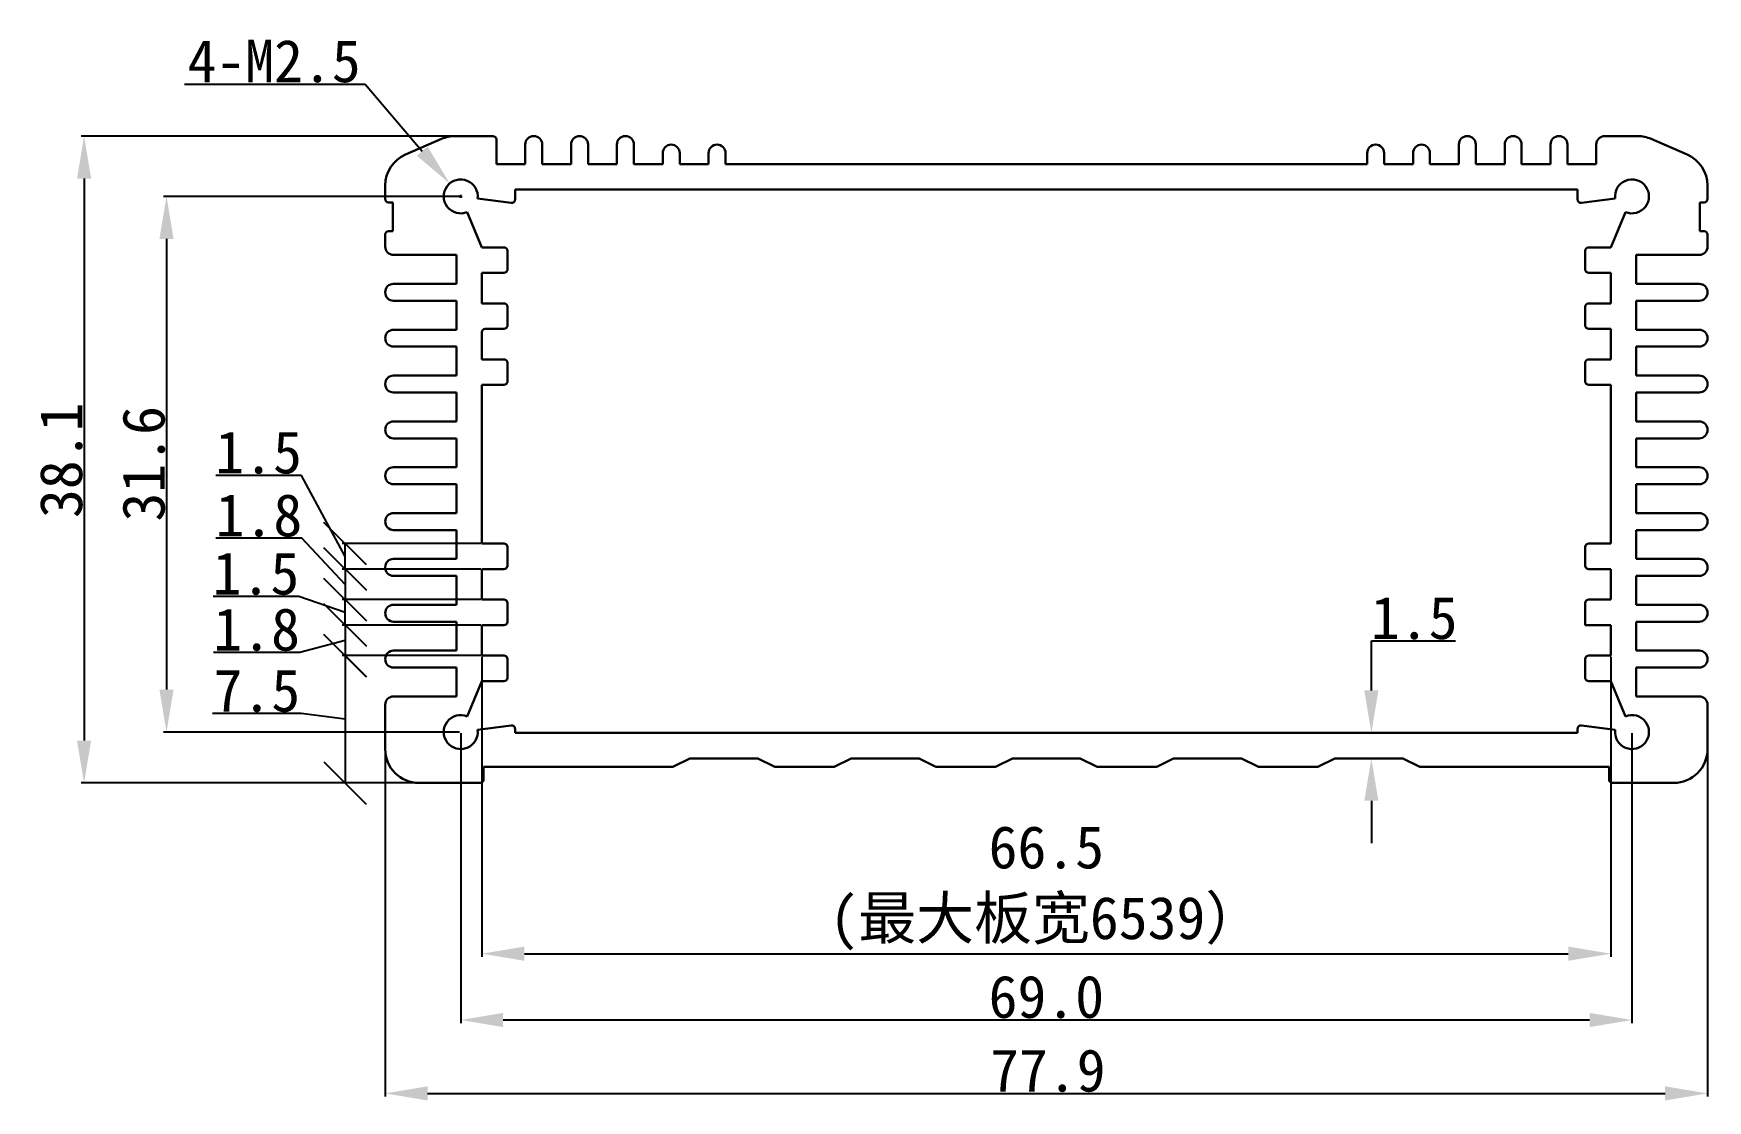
# Model space of a CAD drawing. Header units: inches. Extents: x 524.7 to 623.3, y 351.1 to 413.9.
import ezdxf

# ---------------------------------------------------------------- set-up
doc = ezdxf.new("R2010")
doc.units = ezdxf.units.IN
doc.header["$MEASUREMENT"] = 0
doc.layers.get('0').update_dxf_attribs({"color": 1})
doc.layers.get('Defpoints').update_dxf_attribs({"color": 3})
doc.layers.add('壳体层', color=7, linetype='Continuous', lineweight=30)
doc.layers.add('标注层', color=7, linetype='Continuous')
doc.layers.add('槽宽标注', color=30, linetype='Continuous')
doc.styles.get("Standard").update_dxf_attribs({"font": 'simhei.ttf'})
doc.dimstyles.get("Standard").update_dxf_attribs({"dimtxt": 2.5, "dimasz": 2.5, "dimexe": 0.18, "dimexo": 0.0625, "dimgap": 0.09, "dimtad": 1, "dimtoh": 1, "dimdec": 1, "dimzin": 0, "dimdsep": 46, "dimtxsty": 'Standard', "dimcen": 0.09, "dimadec": 0, "dimazin": 0, "dimtfac": 1, "dimtdec": 1, "dimtofl": 0, "dimtmove": 0, "dimatfit": 3, "dimfxl": 1, "dimtolj": 1, "dimtzin": 0, "dimarcsym": 0})

# ---------------------------------------------------------------- blocks, each defined once
blk = doc.blocks.new('*D86')
at = {"layer": 'Defpoints', "color": 0, "transparency": 16777216}
for p in [(549.554, 407.889), (527.702, 369.789), (547.44, 369.789)]:
    blk.add_point(p, dxfattribs=at)
at = {"layer": '标注层', "color": 0, "lineweight": -2, "transparency": 16777216}
for p, q in [((549.492, 407.889), (527.522, 407.889)), ((527.702, 405.389), (527.702, 372.289)), ((547.378, 369.789), (527.522, 369.789))]:
    blk.add_line(p, q, dxfattribs=at)
at = {"layer": '标注层', "color": 0, "transparency": 16777216}
for points in [[(527.286, 405.389), (528.119, 405.389), (527.702, 407.889)], [(527.286, 372.289), (528.119, 372.289), (527.702, 369.789)]]:
    blk.add_solid(points, dxfattribs=at)
at = {"layer": '标注层', "color": 0, "transparency": 16777216, "insert": (526.362, 388.797), "char_height": 2.5, "attachment_point": 5, "rotation": 90}
blk.add_mtext('\\A1;38.1', dxfattribs=at)
blk = doc.blocks.new('*D87')
at = {"layer": 'Defpoints', "color": 0, "transparency": 16777216}
for p in [(549.242, 405.1), (549.89, 404.339)]:
    blk.add_point(p, dxfattribs=at)
at = {"layer": '标注层', "color": 0, "lineweight": -2, "transparency": 16777216}
for p, q in [((533.622, 410.955), (544.26, 410.955)), ((544.26, 410.955), (547.622, 407.004)), ((549.8, 404.339), (549.98, 404.339)), ((549.89, 404.249), (549.89, 404.429))]:
    blk.add_line(p, q, dxfattribs=at)
at = {"layer": '标注层', "color": 0, "transparency": 16777216}
blk.add_solid([(547.939, 407.274), (547.304, 406.734), (549.242, 405.1)], dxfattribs=at)
at = {"layer": '标注层', "color": 0, "transparency": 16777216, "insert": (538.896, 412.295), "char_height": 2.5, "attachment_point": 5}
blk.add_mtext('\\A1;4-M2.5', dxfattribs=at)
blk = doc.blocks.new('*D88')
at = {"layer": 'Defpoints', "color": 0, "transparency": 16777216}
for p in [(549.89, 404.339), (532.559, 372.789), (549.89, 372.789)]:
    blk.add_point(p, dxfattribs=at)
at = {"layer": '标注层', "color": 0, "lineweight": -2, "transparency": 16777216}
for p, q in [((549.828, 404.339), (532.379, 404.339)), ((532.559, 401.839), (532.559, 375.289)), ((549.828, 372.789), (532.379, 372.789))]:
    blk.add_line(p, q, dxfattribs=at)
at = {"layer": '标注层', "color": 0, "transparency": 16777216}
for points in [[(532.142, 401.839), (532.976, 401.839), (532.559, 404.339)], [(532.142, 375.289), (532.976, 375.289), (532.559, 372.789)]]:
    blk.add_solid(points, dxfattribs=at)
at = {"layer": '标注层', "color": 0, "transparency": 16777216, "insert": (531.219, 388.59), "char_height": 2.5, "attachment_point": 5, "rotation": 90}
blk.add_mtext('\\A1;31.6', dxfattribs=at)
blk = doc.blocks.new('_Oblique')
at = {"color": 0, "linetype": 'ByBlock', "lineweight": -2}
blk.add_line((-0.5, -0.5), (0.5, 0.5), dxfattribs=at)
blk = doc.blocks.new('*D89')
at = {"layer": 'Defpoints', "color": 0, "transparency": 16777216}
for p in [(551.14, 377.289), (543.08, 369.789), (547.44, 369.789)]:
    blk.add_point(p, dxfattribs=at)
at = {"layer": '标注层', "color": 0, "lineweight": -2, "transparency": 16777216}
for p, q in [((551.078, 377.289), (542.9, 377.289)), ((543.08, 377.289), (543.08, 369.789)), ((540.494, 373.879), (535.271, 373.879)), ((543.08, 373.539), (540.494, 373.879)), ((547.378, 369.789), (542.9, 369.789))]:
    blk.add_line(p, q, dxfattribs=at)
at = {"layer": '标注层', "color": 0, "lineweight": -2, "transparency": 16777216, "xscale": 2.5, "yscale": 2.5, "zscale": 2.5}
for p, rotation in [((543.08, 377.289), 90), ((543.08, 369.789), 270)]:
    blk.add_blockref('_Oblique', p, dxfattribs=dict(at, rotation=rotation))
at = {"layer": '标注层', "color": 0, "transparency": 16777216, "insert": (537.883, 375.219), "char_height": 2.5, "attachment_point": 5}
blk.add_mtext('\\A1;7.5', dxfattribs=at)
blk = doc.blocks.new('*D90')
at = {"layer": 'Defpoints', "color": 0, "transparency": 16777216}
for p in [(551.14, 379.089), (543.081, 377.289), (551.14, 377.289)]:
    blk.add_point(p, dxfattribs=at)
at = {"layer": '标注层', "color": 0, "lineweight": -2, "transparency": 16777216}
for p, q in [((551.078, 379.089), (542.901, 379.089)), ((543.081, 379.089), (543.081, 377.289)), ((543.081, 378.189), (540.404, 377.481)), ((540.404, 377.481), (535.336, 377.481)), ((551.078, 377.289), (542.901, 377.289))]:
    blk.add_line(p, q, dxfattribs=at)
at = {"layer": '标注层', "color": 0, "lineweight": -2, "transparency": 16777216, "xscale": 2.5, "yscale": 2.5, "zscale": 2.5}
for p, rotation in [((543.081, 379.089), 90), ((543.081, 377.289), 270)]:
    blk.add_blockref('_Oblique', p, dxfattribs=dict(at, rotation=rotation))
at = {"layer": '标注层', "color": 0, "transparency": 16777216, "insert": (537.87, 378.821), "char_height": 2.5, "attachment_point": 5}
blk.add_mtext('\\A1;1.8', dxfattribs=at)
blk = doc.blocks.new('*D91')
at = {"layer": 'Defpoints', "color": 0, "transparency": 16777216}
for p in [(543.081, 380.589), (551.14, 380.589), (551.14, 379.089)]:
    blk.add_point(p, dxfattribs=at)
at = {"layer": '标注层', "color": 0, "lineweight": -2, "transparency": 16777216}
for p, q in [((540.356, 380.779), (535.302, 380.779)), ((543.081, 379.839), (540.356, 380.779)), ((551.078, 380.589), (542.901, 380.589)), ((543.081, 379.089), (543.081, 380.589)), ((551.078, 379.089), (542.901, 379.089))]:
    blk.add_line(p, q, dxfattribs=at)
at = {"layer": '标注层', "color": 0, "lineweight": -2, "transparency": 16777216, "xscale": 2.5, "yscale": 2.5, "zscale": 2.5}
for p, rotation in [((543.081, 380.589), 90), ((543.081, 379.089), 270)]:
    blk.add_blockref('_Oblique', p, dxfattribs=dict(at, rotation=rotation))
at = {"layer": '标注层', "color": 0, "transparency": 16777216, "insert": (537.829, 382.119), "char_height": 2.5, "attachment_point": 5}
blk.add_mtext('\\A1;1.5', dxfattribs=at)
blk = doc.blocks.new('*D92')
at = {"layer": 'Defpoints', "color": 0, "transparency": 16777216}
for p in [(551.14, 382.389), (543.081, 380.589), (551.14, 380.589)]:
    blk.add_point(p, dxfattribs=at)
at = {"layer": '标注层', "color": 0, "lineweight": -2, "transparency": 16777216}
for p, q in [((540.538, 384.203), (535.47, 384.203)), ((543.081, 381.489), (540.538, 384.203)), ((551.078, 382.389), (542.901, 382.389)), ((543.081, 382.389), (543.081, 380.589)), ((551.078, 380.589), (542.901, 380.589))]:
    blk.add_line(p, q, dxfattribs=at)
at = {"layer": '标注层', "color": 0, "lineweight": -2, "transparency": 16777216, "xscale": 2.5, "yscale": 2.5, "zscale": 2.5}
for p, rotation in [((543.081, 382.389), 90), ((543.081, 380.589), 270)]:
    blk.add_blockref('_Oblique', p, dxfattribs=dict(at, rotation=rotation))
at = {"layer": '标注层', "color": 0, "transparency": 16777216, "insert": (538.004, 385.543), "char_height": 2.5, "attachment_point": 5}
blk.add_mtext('\\A1;1.8', dxfattribs=at)
blk = doc.blocks.new('*D93')
at = {"layer": 'Defpoints', "color": 0, "transparency": 16777216}
for p in [(543.081, 383.889), (551.14, 383.889), (551.14, 382.389)]:
    blk.add_point(p, dxfattribs=at)
at = {"layer": '标注层', "color": 0, "lineweight": -2, "transparency": 16777216}
for p, q in [((540.512, 387.909), (535.458, 387.909)), ((543.081, 383.139), (540.512, 387.909)), ((551.078, 383.889), (542.901, 383.889)), ((543.081, 382.389), (543.081, 383.889)), ((551.078, 382.389), (542.901, 382.389))]:
    blk.add_line(p, q, dxfattribs=at)
at = {"layer": '标注层', "color": 0, "lineweight": -2, "transparency": 16777216, "xscale": 2.5, "yscale": 2.5, "zscale": 2.5}
for p, rotation in [((543.081, 383.889), 90), ((543.081, 382.389), 270)]:
    blk.add_blockref('_Oblique', p, dxfattribs=dict(at, rotation=rotation))
at = {"layer": '标注层', "color": 0, "transparency": 16777216, "insert": (537.985, 389.249), "char_height": 2.5, "attachment_point": 5}
blk.add_mtext('\\A1;1.5', dxfattribs=at)
blk = doc.blocks.new('*D94')
at = {"layer": 'Defpoints', "color": 0, "transparency": 16777216}
for p in [(545.44, 371.789), (623.34, 371.789), (623.34, 351.503)]:
    blk.add_point(p, dxfattribs=at)
at = {"layer": '标注层', "color": 0, "lineweight": -2, "transparency": 16777216}
for p, q in [((545.44, 371.726), (545.44, 351.323)), ((623.34, 371.726), (623.34, 351.323)), ((547.94, 351.503), (620.84, 351.503))]:
    blk.add_line(p, q, dxfattribs=at)
at = {"layer": '标注层', "color": 0, "transparency": 16777216}
for points in [[(547.94, 351.92), (547.94, 351.087), (545.44, 351.503)], [(620.84, 351.92), (620.84, 351.087), (623.34, 351.503)]]:
    blk.add_solid(points, dxfattribs=at)
at = {"layer": '标注层', "color": 0, "transparency": 16777216, "insert": (584.478, 352.843), "char_height": 2.5, "attachment_point": 5}
blk.add_mtext('\\A1;77.9', dxfattribs=at)
blk = doc.blocks.new('*D95')
at = {"layer": 'Defpoints', "color": 0, "transparency": 16777216}
for p in [(549.89, 372.789), (618.89, 372.789), (618.89, 355.829)]:
    blk.add_point(p, dxfattribs=at)
at = {"layer": '标注层', "color": 0, "lineweight": -2, "transparency": 16777216}
for p, q in [((549.89, 372.726), (549.89, 355.649)), ((618.89, 372.726), (618.89, 355.649)), ((552.39, 355.829), (616.39, 355.829))]:
    blk.add_line(p, q, dxfattribs=at)
at = {"layer": '标注层', "color": 0, "transparency": 16777216}
for points in [[(552.39, 356.246), (552.39, 355.413), (549.89, 355.829)], [(616.39, 356.246), (616.39, 355.413), (618.89, 355.829)]]:
    blk.add_solid(points, dxfattribs=at)
at = {"layer": '标注层', "color": 0, "transparency": 16777216, "insert": (584.39, 357.183), "char_height": 2.5, "attachment_point": 5}
blk.add_mtext('\\A1;69.0', dxfattribs=at)
blk = doc.blocks.new('*D96')
at = {"layer": 'Defpoints', "color": 0, "transparency": 16777216}
for p in [(551.14, 377.289), (617.64, 377.289), (617.64, 359.734)]:
    blk.add_point(p, dxfattribs=at)
at = {"layer": '槽宽标注', "color": 0, "lineweight": -2, "transparency": 16777216}
for p, q in [((551.14, 377.226), (551.14, 359.554)), ((617.64, 377.226), (617.64, 359.554)), ((553.64, 359.734), (615.14, 359.734))]:
    blk.add_line(p, q, dxfattribs=at)
at = {"layer": '槽宽标注', "color": 0, "transparency": 16777216}
for points in [[(553.64, 360.151), (553.64, 359.318), (551.14, 359.734)], [(615.14, 360.151), (615.14, 359.318), (617.64, 359.734)]]:
    blk.add_solid(points, dxfattribs=at)
at = {"layer": '槽宽标注', "color": 0, "transparency": 16777216, "insert": (584.39, 363.593), "char_height": 2.5, "attachment_point": 5}
blk.add_mtext('\\A1;66.5\\P(最大板宽6539）', dxfattribs=at)
blk = doc.blocks.new('*D97')
at = {"layer": 'Defpoints', "color": 0, "transparency": 16777216}
for p in [(603.504, 372.739), (603.504, 371.239), (603.537, 371.239)]:
    blk.add_point(p, dxfattribs=at)
at = {"layer": '标注层', "color": 0, "lineweight": -2, "transparency": 16777216}
for p, q in [((603.537, 375.239), (603.537, 378.156)), ((603.537, 378.156), (608.5, 378.156)), ((603.566, 372.739), (603.717, 372.739)), ((603.566, 371.239), (603.717, 371.239)), ((603.537, 368.739), (603.537, 366.239))]:
    blk.add_line(p, q, dxfattribs=at)
at = {"layer": '标注层', "color": 0, "transparency": 16777216}
for points in [[(603.12, 375.239), (603.953, 375.239), (603.537, 372.739)], [(603.12, 368.739), (603.953, 368.739), (603.537, 371.239)]]:
    blk.add_solid(points, dxfattribs=at)
at = {"layer": '标注层', "color": 0, "transparency": 16777216, "insert": (606.063, 379.496), "char_height": 2.5, "attachment_point": 5}
blk.add_mtext('\\A1;1.5', dxfattribs=at)

msp = doc.modelspace()

# ---------------------------------------------------------------- linework, layer by layer
at = {"layer": '壳体层', "linetype": 'Continuous'}
for p, q in [((548.76, 407.724), (546.646, 406.81)), ((551.79, 407.889), (549.554, 407.889)), ((551.99, 406.239), (551.99, 407.689)), ((553.69, 407.389), (553.69, 406.239)), ((554.69, 406.239), (554.69, 407.389)), ((556.39, 407.389), (556.39, 406.239)), ((557.39, 406.239), (557.39, 407.389)), ((559.09, 407.389), (559.09, 406.239)), ((560.09, 406.239), (560.09, 407.389)), ((608.69, 407.389), (608.69, 406.239)), ((609.69, 406.239), (609.69, 407.389)), ((611.39, 407.389), (611.39, 406.239)), ((612.39, 406.239), (612.39, 407.389)), ((614.09, 407.389), (614.09, 406.239)), ((615.09, 406.239), (615.09, 407.389)), ((616.79, 407.389), (616.79, 406.239)), ((619.226, 407.889), (617.29, 407.889)), ((622.134, 406.81), (620.02, 407.724)), ((561.79, 406.889), (561.79, 406.239)), ((562.79, 406.239), (562.79, 406.889)), ((564.49, 406.889), (564.49, 406.239)), ((565.49, 406.239), (565.49, 406.889)), ((603.29, 406.889), (603.29, 406.239)), ((604.29, 406.239), (604.29, 406.889)), ((605.99, 406.889), (605.99, 406.239)), ((606.99, 406.239), (606.99, 406.889)), ((553.69, 406.239), (551.99, 406.239)), ((556.39, 406.239), (554.69, 406.239)), ((559.09, 406.239), (557.39, 406.239)), ((561.79, 406.239), (560.09, 406.239)), ((564.49, 406.239), (562.79, 406.239)), ((603.29, 406.239), (565.49, 406.239)), ((605.99, 406.239), (604.29, 406.239)), ((608.69, 406.239), (606.99, 406.239)), ((611.39, 406.239), (609.69, 406.239)), ((614.09, 406.239), (612.39, 406.239)), ((616.79, 406.239), (615.09, 406.239)), ((545.44, 404.974), (545.44, 404.189)), ((615.69, 404.739), (553.09, 404.739)), ((553.09, 404.739), (553.09, 404.152)), ((615.69, 404.152), (615.69, 404.739)), ((623.34, 404.189), (623.34, 404.974)), ((545.64, 403.989), (545.89, 403.989)), ((545.89, 403.989), (545.89, 402.289)), ((550.275, 403.416), (551.14, 401.339)), ((552.864, 403.954), (550.882, 404.21)), ((617.898, 404.21), (615.916, 403.954)), ((617.64, 401.339), (618.505, 403.416)), ((622.89, 403.989), (623.14, 403.989)), ((622.89, 402.289), (622.89, 403.989)), ((545.44, 402.089), (545.44, 401.389)), ((545.89, 402.289), (545.64, 402.289)), ((623.14, 402.289), (622.89, 402.289)), ((623.34, 401.389), (623.34, 402.089)), ((545.94, 400.889), (549.64, 400.889)), ((549.64, 400.889), (549.64, 399.189)), ((551.14, 401.339), (552.44, 401.339)), ((552.64, 401.139), (552.64, 400.039)), ((616.14, 400.039), (616.14, 401.139)), ((616.34, 401.339), (617.64, 401.339)), ((619.14, 400.889), (622.84, 400.889)), ((619.14, 399.189), (619.14, 400.889)), ((552.44, 399.839), (551.14, 399.839)), ((551.14, 399.839), (551.14, 398.039)), ((617.64, 399.839), (616.34, 399.839)), ((617.64, 398.039), (617.64, 399.839)), ((549.64, 399.189), (545.94, 399.189)), ((622.84, 399.189), (619.14, 399.189)), ((545.94, 398.189), (549.64, 398.189)), ((549.64, 398.189), (549.64, 396.489)), ((551.14, 398.039), (552.44, 398.039)), ((552.64, 397.839), (552.64, 396.739)), ((616.14, 396.739), (616.14, 397.839)), ((616.34, 398.039), (617.64, 398.039)), ((619.14, 398.189), (622.84, 398.189)), ((619.14, 396.489), (619.14, 398.189)), ((549.64, 396.489), (545.94, 396.489)), ((552.44, 396.539), (551.34, 396.539)), ((617.64, 396.539), (616.34, 396.539)), ((617.64, 394.739), (617.64, 396.539)), ((622.84, 396.489), (619.14, 396.489)), ((545.94, 395.489), (549.64, 395.489)), ((549.64, 395.489), (549.64, 393.789)), ((551.14, 396.339), (551.14, 394.739)), ((619.14, 395.489), (622.84, 395.489)), ((619.14, 393.789), (619.14, 395.489)), ((551.14, 394.739), (552.44, 394.739)), ((552.64, 394.539), (552.64, 393.439)), ((616.14, 393.439), (616.14, 394.539)), ((616.34, 394.739), (617.64, 394.739)), ((549.64, 393.789), (545.94, 393.789)), ((622.84, 393.789), (619.14, 393.789)), ((545.94, 392.789), (549.64, 392.789)), ((549.64, 392.789), (549.64, 391.089)), ((552.44, 393.239), (551.14, 393.239)), ((551.14, 393.239), (551.14, 383.889)), ((617.64, 393.239), (616.34, 393.239)), ((617.64, 383.889), (617.64, 393.239)), ((619.14, 392.789), (622.84, 392.789)), ((619.14, 391.089), (619.14, 392.789)), ((549.64, 391.089), (545.94, 391.089)), ((622.84, 391.089), (619.14, 391.089)), ((545.94, 390.089), (549.64, 390.089)), ((549.64, 390.089), (549.64, 388.389)), ((619.14, 390.089), (622.84, 390.089)), ((619.14, 388.389), (619.14, 390.089)), ((549.64, 388.389), (545.94, 388.389)), ((622.84, 388.389), (619.14, 388.389)), ((545.94, 387.389), (549.64, 387.389)), ((549.64, 387.389), (549.64, 385.689)), ((619.14, 387.389), (622.84, 387.389)), ((619.14, 385.689), (619.14, 387.389)), ((549.64, 385.689), (545.94, 385.689)), ((622.84, 385.689), (619.14, 385.689)), ((545.94, 384.689), (549.64, 384.689)), ((549.64, 384.689), (549.64, 382.989)), ((619.14, 384.689), (622.84, 384.689)), ((619.14, 382.989), (619.14, 384.689)), ((551.14, 383.889), (552.44, 383.889)), ((552.64, 383.689), (552.64, 382.589)), ((616.14, 382.589), (616.14, 383.689)), ((616.34, 383.889), (617.64, 383.889)), ((549.64, 382.989), (545.94, 382.989)), ((622.84, 382.989), (619.14, 382.989)), ((545.94, 381.989), (549.64, 381.989)), ((549.64, 381.989), (549.64, 380.289)), ((552.44, 382.389), (551.14, 382.389)), ((551.14, 382.389), (551.14, 380.589)), ((617.64, 382.389), (616.34, 382.389)), ((617.64, 380.589), (617.64, 382.389)), ((619.14, 381.989), (622.84, 381.989)), ((619.14, 380.289), (619.14, 381.989)), ((549.64, 380.289), (545.94, 380.289)), ((551.14, 380.589), (552.44, 380.589)), ((552.64, 380.389), (552.64, 379.289)), ((616.14, 379.089), (616.14, 380.389)), ((616.34, 380.589), (617.64, 380.589)), ((622.84, 380.289), (619.14, 380.289)), ((545.94, 379.289), (549.64, 379.289)), ((549.64, 379.289), (549.64, 377.589)), ((552.44, 379.089), (551.14, 379.089)), ((551.14, 379.089), (551.14, 377.289)), ((617.64, 379.089), (616.14, 379.089)), ((617.64, 377.289), (617.64, 379.089)), ((619.14, 379.289), (622.84, 379.289)), ((619.14, 377.589), (619.14, 379.289)), ((549.64, 377.589), (545.94, 377.589)), ((551.14, 377.289), (552.44, 377.289)), ((552.64, 377.089), (552.64, 375.989)), ((616.14, 375.989), (616.14, 377.089)), ((616.34, 377.289), (617.64, 377.289)), ((622.84, 377.589), (619.14, 377.589)), ((545.94, 376.589), (549.64, 376.589)), ((549.64, 376.589), (549.64, 374.889)), ((551.14, 375.789), (550.275, 373.712)), ((552.44, 375.789), (551.14, 375.789)), ((617.64, 375.789), (616.34, 375.789)), ((618.505, 373.712), (617.64, 375.789)), ((619.14, 376.589), (622.84, 376.589)), ((619.14, 374.889), (619.14, 376.589)), ((549.64, 374.889), (545.94, 374.889)), ((622.84, 374.889), (619.14, 374.889)), ((545.44, 374.389), (545.44, 371.789)), ((623.34, 371.789), (623.34, 374.389)), ((550.882, 372.917), (552.864, 373.174)), ((553.09, 372.976), (553.09, 372.739)), ((615.69, 372.739), (615.69, 372.976)), ((615.916, 373.174), (617.898, 372.917)), ((553.09, 372.739), (615.69, 372.739)), ((562.432, 370.76), (563.39, 371.239)), ((563.39, 371.239), (567.39, 371.239)), ((567.39, 371.239), (568.348, 370.76)), ((571.932, 370.76), (572.89, 371.239)), ((572.89, 371.239), (576.89, 371.239)), ((576.89, 371.239), (577.848, 370.76)), ((581.432, 370.76), (582.39, 371.239)), ((582.39, 371.239), (586.39, 371.239)), ((586.39, 371.239), (587.348, 370.76)), ((590.932, 370.76), (591.89, 371.239)), ((591.89, 371.239), (595.89, 371.239)), ((595.89, 371.239), (596.848, 370.76)), ((600.432, 370.76), (601.39, 371.239)), ((601.39, 371.239), (605.39, 371.239)), ((605.39, 371.239), (606.348, 370.76)), ((551.24, 370.739), (562.343, 370.739)), ((551.24, 369.989), (551.24, 370.739)), ((568.437, 370.739), (571.843, 370.739)), ((577.937, 370.739), (581.343, 370.739)), ((587.437, 370.739), (590.843, 370.739)), ((596.937, 370.739), (600.343, 370.739)), ((606.437, 370.739), (617.54, 370.739)), ((617.54, 370.739), (617.54, 369.989)), ((547.44, 369.789), (551.04, 369.789)), ((617.74, 369.789), (621.34, 369.789))]:
    msp.add_line(p, q, dxfattribs=at)
for centre, radius, start, end in [((549.554, 405.889), 2, 90, 113.39), ((551.79, 407.689), 0.2, 0, 90), ((554.19, 407.389), 0.5, 0, 180), ((556.89, 407.389), 0.5, 0, 180), ((559.59, 407.389), 0.5, 0, 180), ((562.29, 406.889), 0.5, 0, 180), ((564.99, 406.889), 0.5, 0, 180), ((603.79, 406.889), 0.5, 0, 180), ((606.49, 406.889), 0.5, 0, 180), ((609.19, 407.389), 0.5, 0, 180), ((611.89, 407.389), 0.5, 0, 180), ((614.59, 407.389), 0.5, 0, 180), ((617.29, 407.389), 0.5, 90, 180), ((619.226, 405.889), 2, 66.61, 90), ((547.44, 404.974), 2, 113.39, 180), ((621.34, 404.974), 2, 0, 66.61), ((549.89, 404.339), 1, 352.61986, 292.61986), ((618.89, 404.339), 1, 247.38014, 187.38014), ((545.64, 404.189), 0.2, 180, 270), ((552.89, 404.152), 0.2, 262.61986, 0), ((615.89, 404.152), 0.2, 180, 277.38014), ((623.14, 404.189), 0.2, 270, 0), ((545.64, 402.089), 0.2, 90, 180), ((545.94, 401.389), 0.5, 180, 270), ((622.84, 401.389), 0.5, 270, 0), ((623.14, 402.089), 0.2, 0, 90), ((552.44, 401.139), 0.2, 0, 90), ((616.34, 401.139), 0.2, 90, 180), ((552.44, 400.039), 0.2, 270, 0), ((616.34, 400.039), 0.2, 180, 270), ((545.94, 398.689), 0.5, 90, 270), ((622.84, 398.689), 0.5, 270, 90), ((552.44, 397.839), 0.2, 0, 90), ((616.34, 397.839), 0.2, 90, 180), ((545.94, 395.989), 0.5, 90, 270), ((551.34, 396.339), 0.2, 90, 180), ((552.44, 396.739), 0.2, 270, 0), ((616.34, 396.739), 0.2, 180, 270), ((622.84, 395.989), 0.5, 270, 90), ((552.44, 394.539), 0.2, 0, 90), ((616.34, 394.539), 0.2, 90, 180), ((545.94, 393.289), 0.5, 90, 270), ((622.84, 393.289), 0.5, 270, 90), ((552.44, 393.439), 0.2, 270, 0), ((616.34, 393.439), 0.2, 180, 270), ((545.94, 390.589), 0.5, 90, 270), ((622.84, 390.589), 0.5, 270, 90), ((545.94, 387.889), 0.5, 90, 270), ((622.84, 387.889), 0.5, 270, 90), ((545.94, 385.189), 0.5, 90, 270), ((622.84, 385.189), 0.5, 270, 90), ((552.44, 383.689), 0.2, 0, 90), ((616.34, 383.689), 0.2, 90, 180), ((545.94, 382.489), 0.5, 90, 270), ((622.84, 382.489), 0.5, 270, 90), ((552.44, 382.589), 0.2, 270, 0), ((616.34, 382.589), 0.2, 180, 270), ((545.94, 379.789), 0.5, 90, 270), ((552.44, 380.389), 0.2, 0, 90), ((616.34, 380.389), 0.2, 90, 180), ((622.84, 379.789), 0.5, 270, 90), ((552.44, 379.289), 0.2, 270, 0), ((545.94, 377.089), 0.5, 90, 270), ((552.44, 377.089), 0.2, 0, 90), ((616.34, 377.089), 0.2, 90, 180), ((622.84, 377.089), 0.5, 270, 90), ((552.44, 375.989), 0.2, 270, 0), ((616.34, 375.989), 0.2, 180, 270), ((545.94, 374.389), 0.5, 90, 180), ((622.84, 374.389), 0.5, 0, 90), ((549.89, 372.789), 1, 67.38014, 7.38014), ((618.89, 372.789), 1, 172.61986, 112.61986), ((552.89, 372.976), 0.2, 0, 97.38014), ((615.89, 372.976), 0.2, 82.61986, 180), ((547.44, 371.789), 2, 180, 270), ((621.34, 371.789), 2, 270, 0), ((551.04, 369.989), 0.2, 270, 0), ((562.343, 370.939), 0.2, 270, 296.56505), ((568.437, 370.939), 0.2, 243.43495, 270), ((571.843, 370.939), 0.2, 270, 296.56505), ((577.937, 370.939), 0.2, 243.43495, 270), ((581.343, 370.939), 0.2, 270, 296.56505), ((587.437, 370.939), 0.2, 243.43495, 270), ((590.843, 370.939), 0.2, 270, 296.56505), ((596.937, 370.939), 0.2, 243.43495, 270), ((600.343, 370.939), 0.2, 270, 296.56505), ((606.437, 370.939), 0.2, 243.43495, 270), ((617.74, 369.989), 0.2, 180, 270)]:
    msp.add_arc(centre, radius, start, end, dxfattribs=at)

# ---------------------------------------------------------------- dimensions: what is measured, and where the dimension line sits
at = {"layer": '标注层'}
dim = msp.add_radius_dim(center=(549.89, 404.339), mpoint=(549.242, 405.1), text='4-M2.5', dimstyle='Standard', dxfattribs=at)
dim.commit()
dim.dimension.update_dxf_attribs({"geometry": '*D87', "text_midpoint": (538.896, 410.955), "dimtype": 164})
for base, p1, p2, angle, picture, middle in [((527.702, 369.789), (549.554, 407.889), (547.44, 369.789), 270, '*D86', (527.702, 388.797)), ((532.55900106, 372.788795606), (549.890073509, 404.338795606), (549.890073509, 372.788795606), 90, '*D88', (532.55900106, 388.589882873)), ((603.537, 371.239), (603.504, 372.739), (603.504, 371.239), 90, '*D97', (606.063, 378.156))]:
    dim = msp.add_linear_dim(base=base, p1=p1, p2=p2, angle=angle, dimstyle='Standard', dxfattribs=at)
    dim.commit()
    dim.dimension.update_dxf_attribs({"geometry": picture, "text_midpoint": middle, "dimtype": 160})
for base, p1, p2, angle, picture, middle in [((543.081, 383.889), (551.14, 382.389), (551.14, 383.889), 270, '*D93', (540.422, 387.909)), ((543.081, 380.589), (551.14, 382.389), (551.14, 380.589), 90, '*D92', (540.448, 384.203)), ((543.081, 380.589), (551.14, 379.089), (551.14, 380.589), 270, '*D91', (540.266, 380.779)), ((543.081, 377.289), (551.14, 379.089), (551.14, 377.289), 90, '*D90', (540.314, 377.481)), ((543.08, 369.789), (551.14, 377.289), (547.44, 369.789), 90, '*D89', (540.404, 373.879))]:
    dim = msp.add_linear_dim(base=base, p1=p1, p2=p2, angle=angle, dimstyle='Standard', override={"dimblk1": 'Oblique', "dimblk2": 'Oblique', "dimsah": 1, "dimtmove": 1}, dxfattribs=at)
    dim.commit()
    dim.dimension.update_dxf_attribs({"geometry": picture, "text_midpoint": middle, "dimtype": 160})
for base, p1, p2, picture, middle in [((618.89, 355.829), (549.89, 372.789), (618.89, 372.789), '*D95', (584.39, 355.829)), ((623.34, 351.503), (545.44, 371.789), (623.34, 371.789), '*D94', (584.478, 351.503))]:
    dim = msp.add_linear_dim(base=base, p1=p1, p2=p2, dimstyle='Standard', dxfattribs=at)
    dim.commit()
    dim.dimension.update_dxf_attribs({"geometry": picture, "text_midpoint": middle, "dimtype": 160})
at = {"layer": '槽宽标注'}
dim = msp.add_linear_dim(base=(617.64, 359.734), p1=(551.14, 377.289), p2=(617.64, 377.289), text='<>\\P(最大板宽6539）', dimstyle='Standard', dxfattribs=at)
dim.commit()
dim.dimension.update_dxf_attribs({"geometry": '*D96', "text_midpoint": (584.39, 359.734), "dimtype": 160})

doc.saveas('drawing.dxf')
